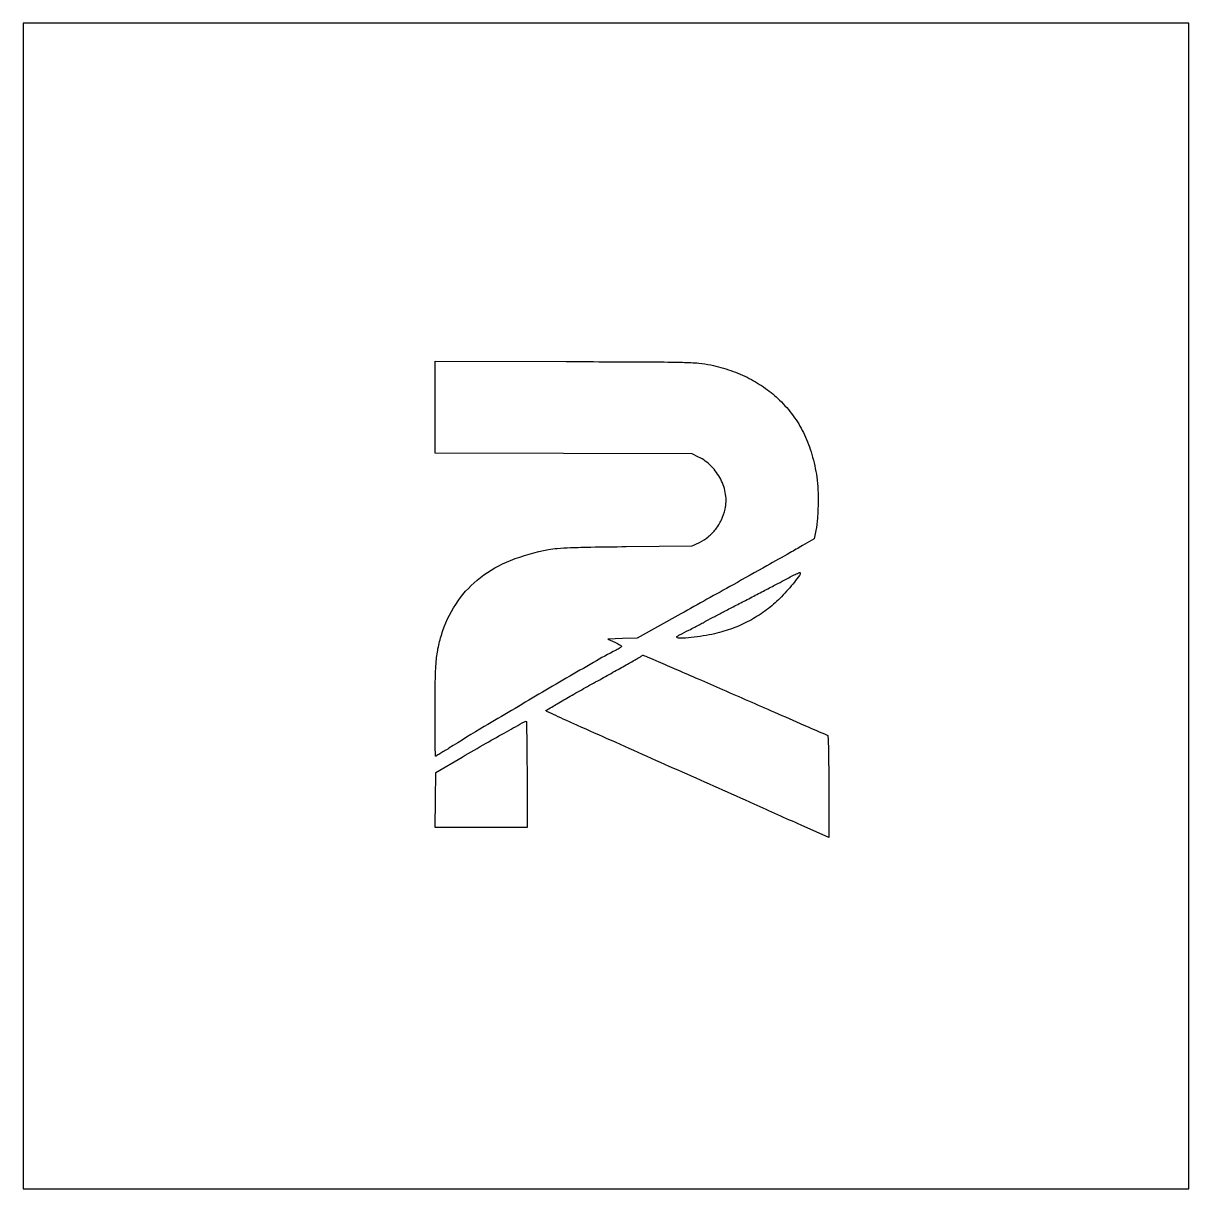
# Model space of a CAD drawing. Extents: x 0 to 900, y 0 to 900.
import ezdxf

# ---------------------------------------------------------------- set-up
doc = ezdxf.new("R2010")
doc.units = 0

msp = doc.modelspace()

# ---------------------------------------------------------------- linework, layer by layer
msp.add_lwpolyline([(0, 450), (0, 0), (450, 0), (900, 0), (900, 450), (900, 900), (450, 900), (0, 900)], close=True)
for points in [[(531, 636.159809, -0.030261), (546.48479, 631.796071, -0.034406), (560.655567, 625.738281, -0.036034), (573.264244, 618.097832, -0.040879), (584.086683, 609.009091, -0.038387), (594.535639, 596.945563, -0.044111), (602.483206, 583.950702, -0.041842), (608.333033, 569.180386, -0.029346), (612.497062, 551.772176, -0.031642), (613.568438, 542.318583, -0.0152), (613.802691, 530.110937, -0.015211), (613.292376, 517.860224, -0.030326), (612.009027, 508.244924), (610.784513, 501.989848), (601.642257, 496.623033, -0.004004), (592.008376, 491.070861, -0.000749), (574.254068, 481.062329, -0.000563), (548.165465, 466.445609, -0.000162), (507.76571, 443.887645), (474.03142, 425.065796), (462.76571, 424.773163), (451.5, 424.48053), (456.75, 422.041797, -0.011443), (458.761885, 421.050645, -0.017382), (460.457812, 420.089962, -0.012205), (461.783588, 419.231614, -0.247851), (462, 418.821856, -0.228338), (461.803565, 418.41414, -0.016225), (460.764273, 417.639706, -0.020291), (459.405069, 416.773534, -0.013763), (457.793268, 415.894533, 0.013462), (440.470569, 406.461067, 0.001241), (398.250674, 381.83293, 0.001692), (356.007788, 356.858049, 0.005737), (328.689677, 340.154306, -0.001887), (324.897303, 337.795135, -0.002999), (321.631981, 335.807827, -0.000678), (318.758706, 334.087953, -0.135321), (318.439677, 334, -0.41041), (318.259203, 334.178142, -0.000151), (318.129155, 344.417709, -0.001938), (318.031595, 355.865651, -0.001162), (318, 369.464542, -0.004386), (318.218565, 394.378475, -0.020094), (319.052962, 408.816587, -0.031719), (320.827805, 419.722645, -0.026551), (324.044193, 431, -0.070314), (335.728956, 453.928166, -0.076059), (353.05537, 472.029106, -0.069908), (376.307411, 485.214297, -0.047921), (405.5, 493.624114, -0.02766), (412.393831, 494.521272, -0.009037), (422.634545, 495.095697, -0.005404), (438.309723, 495.521442, -0.00116), (465.5, 495.902871), (516.5, 496.5), (522.155384, 499.15136, 0.060729), (529.007491, 503.444458, 0.05813), (534.741541, 509.314803, 0.056241), (539.123053, 516.539465, 0.050392), (541.981549, 524.828083, 0.097628), (542.399327, 536.188532, 0.078405), (538.609763, 547.843157, 0.076542), (531.293861, 558.012158, 0.085409), (521.5, 565.06277), (516.5, 567.5), (417.25, 567.7689), (318, 568.0378), (318, 603.563251), (318, 639.088703), (419.25, 638.766222, -0.000297), (486.368013, 638.512601, -0.004737), (509.113893, 638.197644, -0.014336), (521.680586, 637.543719, -0.033393)], [(600, 475.430175, -0.160587), (599.391233, 473.583611, -0.00795), (595.452027, 468.431947, -0.013018), (590.714434, 462.746887, -0.012289), (585.597876, 457.203206, -0.035684), (575.399734, 448.085353, -0.033405), (563.789587, 440.288043, -0.032995), (551.095184, 434.019845, -0.032812), (537.663245, 429.462696, -0.019545), (529.715413, 427.665318, -0.012161), (520.277575, 426.151916, -0.011343), (511.408466, 425.154447, -0.046135), (505.984195, 425.170153, -0.13069), (504.745397, 425.629392, -0.504072), (504.730146, 426.319895, -0.044141), (506.813945, 427.658064, -0.002214), (514.013124, 431.389625, 0.001318), (518.486988, 433.698403, 0.001917), (522.41948, 435.760123, 0.000947), (525.74976, 437.530513, 0.033083), (526.5, 437.997378, -0.034581), (527.304564, 438.494716, -0.000277), (533.9625, 441.994551, -0.001005), (541.61207, 445.990644, -0.000646), (550.5, 450.59634, 0.000526), (560.222245, 455.631414, 0.000455), (570.415625, 460.935889, 0.000458), (579.644182, 465.759728, 0.001338), (586, 469.111079, -0.001333), (594.358856, 473.518697, -0.014649), (597.767475, 475.179077, -0.040517), (599.514207, 475.802857, -0.49321)], [(485.612462, 409.127109, -0.00344), (490.250376, 407.155003, -0.000198), (504.429911, 401.00346, -0.000302), (521.303489, 393.66309, -0.000222), (540, 385.506403, 0.000027), (580.019939, 368.028379, 0.000128), (602.802427, 358.086887, 0.000056), (618.618365, 351.192284, 0.006168), (620.75, 350.294453, -0.292233), (621.438286, 349.32185, -0.003959), (621.738814, 341.68027, -0.006504), (621.94653, 330.381461, -0.001344), (622, 310.484511), (622, 271.182999), (600.75, 280.675241, 0.000094), (564.53964, 296.84199, 0.000028), (509.119029, 321.569247, 0.000023), (454.309151, 346.017269, 0.00017), (428, 357.740297, -0.001244), (418.936687, 361.802142, -0.001958), (411.1778, 365.339231, -0.000471), (404.401489, 368.468237, -0.079539), (403.732937, 368.918074, -0.499083), (403.785652, 369.413289, -0.000827), (412.375899, 374.53066, -0.004423), (422.297631, 380.300951, -0.002617), (434.232937, 387.01923, 0.000372), (446.681572, 393.953058, 0.000466), (458.224675, 400.407876, 0.000374), (467.904841, 405.842318, 0.003612), (472, 408.184474, -0.000514), (474.500192, 409.635051, -0.000839), (476.623661, 410.859395, -0.000078), (478.527203, 411.952288, -0.0915), (478.612462, 411.982307, -0.136556), (478.700408, 411.972114, -0.000115), (480.715103, 411.150891, -0.001224), (482.963663, 410.227312, -0.000748)], [(389, 320), (389, 279), (353.480112, 279), (317.960225, 279), (318.230112, 300.24886), (318.5, 321.497721), (339, 333.380968, -0.001368), (357.510025, 344.043141, -0.002263), (373.199911, 352.929728, -0.000436), (386.974657, 360.633664, -0.121843), (388.25, 360.981931, -0.415523), (388.557146, 360.687924, -0.00033), (388.779688, 348.950942, -0.002861), (388.946107, 335.720207, -0.001714)]]:
    msp.add_lwpolyline(points, format="xyb", close=True)

doc.saveas('drawing.dxf')
